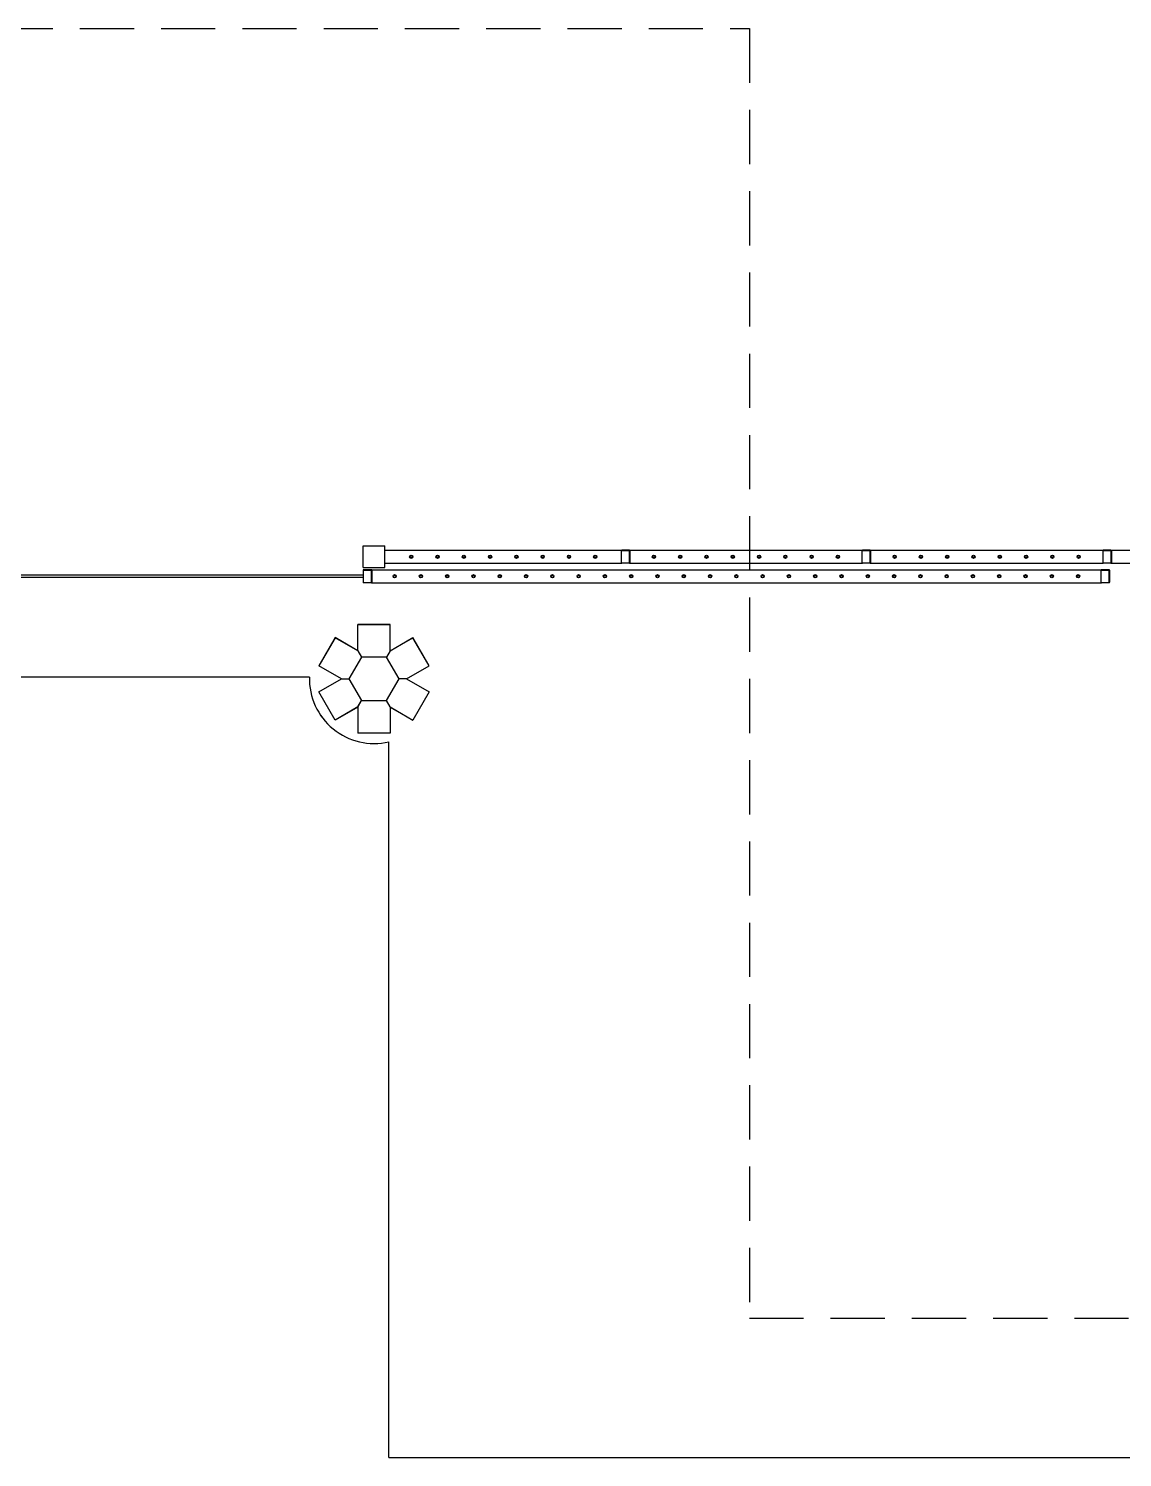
# Model space of a CAD drawing. Header units: millimetres. Extents: x 2128 to 2646, y 1972 to 2207.
# Drawn here: x 2365.77 to 2370.82, y 2138.91 to 2145.5 of the extents above; entities that cross this region are included whole.
import ezdxf

# ---------------------------------------------------------------- set-up
doc = ezdxf.new("R2010")
doc.units = ezdxf.units.MM
doc.linetypes.add('HIDDEN', pattern=[0.375, 0.25, -0.125])
for name, color, linetype in [('AR-ESQ', 1, 'Continuous'), ('AR-ESTMA-C', 1, 'Continuous'), ('AR-PISO-V', 1, 'Continuous'), ('AR-PISO-V1', 1, 'Continuous'), ('AR-PROJ', 1, 'HIDDEN'), ('DT-ESQ-C', 2, 'Continuous'), ('PLAT-CONG', 7, 'Continuous'), ('porta-c', 1, 'Continuous'), ('porta-v', 2, 'Continuous')]:
    doc.layers.add(name, color=color, linetype=linetype)

# ---------------------------------------------------------------- blocks, each defined once
blk = doc.blocks.new('pilar15')
at = {"layer": 'AR-ESTMA-C'}
for p, q in [((0.075, 0.25), (-0.075, 0.25)), ((-0.075, 0.1299), (-0.075, 0.25)), ((0.075, 0.1299), (0.075, 0.25)), ((-0.179, 0.19), (-0.254, 0.06)), ((-0.075, 0.1299), (-0.179, 0.19)), ((0.075, 0.1299), (0.179, 0.19)), ((0.254, 0.06), (0.179, 0.19)), ((-0.075, 0.1299), (-0.0577, 0.1)), ((0.075, 0.1299), (0.0577, 0.1)), ((-0.15, 0), (-0.254, 0.06)), ((-0.254, -0.06), (-0.15, 0)), ((-0.15, 0), (-0.1155, 0)), ((0.15, 0), (0.1155, 0)), ((0.15, 0), (0.254, 0.06)), ((0.15, 0), (0.254, -0.06)), ((-0.179, -0.19), (-0.254, -0.06)), ((0.254, -0.06), (0.179, -0.19)), ((-0.075, -0.1299), (-0.179, -0.19)), ((-0.075, -0.1299), (-0.0577, -0.1)), ((-0.075, -0.1299), (-0.075, -0.25)), ((0.075, -0.1299), (0.0577, -0.1)), ((0.075, -0.1299), (0.179, -0.19)), ((0.075, -0.1299), (0.075, -0.25)), ((0.075, -0.25), (-0.075, -0.25))]:
    blk.add_line(p, q, dxfattribs=at)
blk.add_lwpolyline([(0.0577, 0.1), (-0.0577, 0.1), (-0.1155, 0), (-0.0577, -0.1), (0.0577, -0.1), (0.1155, 0)], close=True, dxfattribs=at)
blk = doc.blocks.new('GR17-P')
at = {"layer": 'AR-PISO-V', "ltscale": 0.25}
for p, q in [((7.9071, -0.655), (4.463, -0.655)), ((7.9071, -0.665), (4.463, -0.665))]:
    blk.add_line(p, q, dxfattribs=at)
at = {"layer": 'DT-ESQ-C'}
for p, q in [((7.9071, -0.62), (7.9071, -0.52)), ((7.9071, -0.52), (8.0071, -0.52)), ((8.0071, -0.62), (8.0071, -0.52)), ((9.0978, -0.5423), (9.0978, -0.5978)), ((9.0993, -0.5978), (9.0993, -0.5423)), ((9.1355, -0.54), (9.1, -0.54)), ((9.1, -0.5415), (9.1355, -0.5415)), ((9.1363, -0.5978), (9.1363, -0.5423)), ((9.1378, -0.5423), (9.1378, -0.5978)), ((10.2085, -0.5423), (10.2085, -0.5978)), ((10.21, -0.5978), (10.21, -0.5423)), ((10.2463, -0.54), (10.2108, -0.54)), ((10.2108, -0.5415), (10.2463, -0.5415)), ((10.247, -0.5978), (10.247, -0.5423)), ((10.2485, -0.5423), (10.2485, -0.5978)), ((11.3193, -0.5423), (11.3193, -0.5978)), ((11.3208, -0.5978), (11.3208, -0.5423)), ((11.357, -0.54), (11.3215, -0.54)), ((11.3215, -0.5415), (11.357, -0.5415)), ((11.3578, -0.5978), (11.3578, -0.5423)), ((11.3593, -0.5423), (11.3593, -0.5978)), ((7.9071, -0.62), (8.0071, -0.62)), ((7.9071, -0.6323), (7.9071, -0.6878)), ((7.9086, -0.6878), (7.9086, -0.6323)), ((7.9448, -0.63), (7.9093, -0.63)), ((7.9093, -0.6315), (7.9448, -0.6315)), ((7.9456, -0.6878), (7.9456, -0.6323)), ((7.9471, -0.6323), (7.9471, -0.6878)), ((9.1, -0.5985), (9.1355, -0.5985)), ((9.1355, -0.6), (9.1, -0.6)), ((10.2108, -0.5985), (10.2463, -0.5985)), ((10.2463, -0.6), (10.2108, -0.6)), ((11.3112, -0.6323), (11.3112, -0.6878)), ((11.3127, -0.6878), (11.3127, -0.6323)), ((11.3489, -0.63), (11.3134, -0.63)), ((11.3134, -0.6315), (11.3489, -0.6315)), ((11.3215, -0.5985), (11.357, -0.5985)), ((11.357, -0.6), (11.3215, -0.6)), ((11.3497, -0.6878), (11.3497, -0.6323)), ((11.3512, -0.6323), (11.3512, -0.6878)), ((7.9093, -0.6885), (7.9448, -0.6885)), ((7.9448, -0.69), (7.9093, -0.69)), ((11.3134, -0.6885), (11.3489, -0.6885)), ((11.3489, -0.69), (11.3134, -0.69))]:
    blk.add_line(p, q, dxfattribs=at)
for centre, radius, start, end in [((9.1, -0.5423), 0.00225, 90, 180), ((9.1, -0.5423), 0.00075, 90, 180), ((9.1355, -0.5423), 0.00225, 360, 90), ((9.1355, -0.5423), 0.00075, 360, 90), ((10.2108, -0.5423), 0.00225, 90, 180), ((10.2108, -0.5423), 0.00075, 90, 180), ((10.2463, -0.5423), 0.00225, 360, 90), ((10.2463, -0.5423), 0.00075, 360, 90), ((11.3215, -0.5423), 0.00225, 90, 180), ((11.3215, -0.5423), 0.00075, 90, 180), ((11.357, -0.5423), 0.00225, 360, 90), ((11.357, -0.5423), 0.00075, 360, 90), ((7.9093, -0.6323), 0.00225, 90, 180), ((7.9093, -0.6323), 0.00075, 90, 180), ((7.9448, -0.6323), 0.00225, 360, 90), ((7.9448, -0.6323), 0.00075, 360, 90), ((9.1, -0.5978), 0.00225, 180, 270), ((9.1, -0.5978), 0.00075, 180, 270), ((9.1355, -0.5978), 0.00075, 270, 0), ((9.1355, -0.5978), 0.00225, 270, 0), ((10.2108, -0.5978), 0.00225, 180, 270), ((10.2108, -0.5978), 0.00075, 180, 270), ((10.2463, -0.5978), 0.00075, 270, 0), ((10.2463, -0.5978), 0.00225, 270, 0), ((11.3134, -0.6323), 0.00225, 90, 180), ((11.3134, -0.6323), 0.00075, 90, 180), ((11.3215, -0.5978), 0.00225, 180, 270), ((11.3215, -0.5978), 0.00075, 180, 270), ((11.3489, -0.6323), 0.00225, 360, 90), ((11.3489, -0.6323), 0.00075, 360, 90), ((11.357, -0.5978), 0.00075, 270, 0), ((11.357, -0.5978), 0.00225, 270, 0), ((7.9093, -0.6878), 0.00225, 180, 270), ((7.9093, -0.6878), 0.00075, 180, 270), ((7.9448, -0.6878), 0.00075, 270, 0), ((7.9448, -0.6878), 0.00225, 270, 0), ((11.3134, -0.6878), 0.00225, 180, 270), ((11.3134, -0.6878), 0.00075, 180, 270), ((11.3489, -0.6878), 0.00075, 270, 0), ((11.3489, -0.6878), 0.00225, 270, 0)]:
    blk.add_arc(centre, radius, start, end, dxfattribs=at)
at = {"layer": 'porta-c'}
for centre, radius in [((8.129, -0.57), 0.0075), ((8.129, -0.57), 0.005), ((8.2503, -0.57), 0.0075), ((8.2503, -0.57), 0.005), ((8.3716, -0.57), 0.0075), ((8.3716, -0.57), 0.005), ((8.4929, -0.57), 0.0075), ((8.4929, -0.57), 0.005), ((8.6142, -0.57), 0.0075), ((8.6142, -0.57), 0.005), ((8.7355, -0.57), 0.0075), ((8.7355, -0.57), 0.005), ((8.8568, -0.57), 0.0075), ((8.8568, -0.57), 0.005), ((8.9781, -0.57), 0.0075), ((8.9781, -0.57), 0.005), ((9.2486, -0.57), 0.0075), ((9.2486, -0.57), 0.005), ((9.3699, -0.57), 0.0075), ((9.3699, -0.57), 0.005), ((9.4912, -0.57), 0.0075), ((9.4912, -0.57), 0.005), ((9.6125, -0.57), 0.0075), ((9.6125, -0.57), 0.005), ((9.7338, -0.57), 0.0075), ((9.7338, -0.57), 0.005), ((9.8551, -0.57), 0.0075), ((9.8551, -0.57), 0.005), ((9.9764, -0.57), 0.0075), ((9.9764, -0.57), 0.005), ((10.0977, -0.57), 0.0075), ((10.0977, -0.57), 0.005), ((10.3594, -0.57), 0.0075), ((10.3594, -0.57), 0.005), ((10.4807, -0.57), 0.0075), ((10.4807, -0.57), 0.005), ((10.602, -0.57), 0.0075), ((10.602, -0.57), 0.005), ((10.7232, -0.57), 0.0075), ((10.7232, -0.57), 0.005), ((10.8445, -0.57), 0.0075), ((10.8445, -0.57), 0.005), ((10.9658, -0.57), 0.0075), ((10.9658, -0.57), 0.005), ((11.0871, -0.57), 0.0075), ((11.0871, -0.57), 0.005), ((11.2084, -0.57), 0.0075), ((11.2084, -0.57), 0.005), ((8.0523, -0.66), 0.0075), ((8.0523, -0.66), 0.005), ((8.1736, -0.66), 0.0075), ((8.1736, -0.66), 0.005), ((8.2949, -0.66), 0.0075), ((8.2949, -0.66), 0.005), ((8.4162, -0.66), 0.0075), ((8.4162, -0.66), 0.005), ((8.5375, -0.66), 0.0075), ((8.5375, -0.66), 0.005), ((8.6588, -0.66), 0.0075), ((8.6588, -0.66), 0.005), ((8.78, -0.66), 0.0075), ((8.78, -0.66), 0.005), ((8.9013, -0.66), 0.0075), ((8.9013, -0.66), 0.005), ((9.0226, -0.66), 0.0075), ((9.0226, -0.66), 0.005), ((9.1439, -0.66), 0.0075), ((9.1439, -0.66), 0.005), ((9.2652, -0.66), 0.0075), ((9.2652, -0.66), 0.005), ((9.3865, -0.66), 0.0075), ((9.3865, -0.66), 0.005), ((9.5078, -0.66), 0.0075), ((9.5078, -0.66), 0.005), ((9.6291, -0.66), 0.0075), ((9.6291, -0.66), 0.005), ((9.7504, -0.66), 0.0075), ((9.7504, -0.66), 0.005), ((9.8717, -0.66), 0.0075), ((9.8717, -0.66), 0.005), ((9.993, -0.66), 0.0075), ((9.993, -0.66), 0.005), ((10.1143, -0.66), 0.0075), ((10.1143, -0.66), 0.005), ((10.2356, -0.66), 0.0075), ((10.2356, -0.66), 0.005), ((10.3569, -0.66), 0.0075), ((10.3569, -0.66), 0.005), ((10.4782, -0.66), 0.0075), ((10.4782, -0.66), 0.005), ((10.5995, -0.66), 0.0075), ((10.5995, -0.66), 0.005), ((10.7207, -0.66), 0.0075), ((10.7207, -0.66), 0.005), ((10.842, -0.66), 0.0075), ((10.842, -0.66), 0.005), ((10.9633, -0.66), 0.0075), ((10.9633, -0.66), 0.005), ((11.0846, -0.66), 0.0075), ((11.0846, -0.66), 0.005), ((11.2059, -0.66), 0.0075), ((11.2059, -0.66), 0.005)]:
    blk.add_circle(centre, radius, dxfattribs=at)
at = {"layer": 'porta-v'}
for p, q in [((8.0071, -0.54), (9.1, -0.54)), ((9.1355, -0.54), (10.2108, -0.54)), ((10.2463, -0.54), (11.3215, -0.54)), ((11.357, -0.54), (12.3623, -0.54)), ((7.9448, -0.63), (11.3134, -0.63)), ((8.0071, -0.6), (9.1, -0.6)), ((9.1355, -0.6), (10.2108, -0.6)), ((10.2463, -0.6), (11.3215, -0.6)), ((11.357, -0.6), (12.3623, -0.6)), ((7.9448, -0.69), (11.3134, -0.69))]:
    blk.add_line(p, q, dxfattribs=at)
blk = doc.blocks.new('A$C34151AAB')
at = {"layer": 'AR-PISO-V1'}
for p, q in [((36.075, 35.7178), (33.2071, 35.7178)), ((36.441, 32.1178), (36.441, 35.4193)), ((36.441, 32.1178), (40.816, 32.1178))]:
    blk.add_line(p, q, dxfattribs=at)
blk.add_arc((36.3731, 35.7097), 0.2982, 178.43417, 283.1685, dxfattribs=at)
at = {"layer": 'AR-PROJ'}
blk.add_line((38.1051, 32.7597), (40.816, 32.7597), dxfattribs=at)
blk.add_lwpolyline([(31.1769, 32.7597), (31.1769, 38.7096), (34.641, 38.7096), (38.1051, 38.7096), (38.1051, 32.7597)], dxfattribs=at)
at = {"layer": 'AR-ESQ', "ltscale": 0.25}
blk.add_blockref('GR17-P', (28.416, 36.8428), dxfattribs=at)
at = {"layer": 'AR-ESTMA-C', "ltscale": 0.25}
blk.add_blockref('pilar15', (36.3731, 35.7097), dxfattribs=at)
blk = doc.blocks.new('A$C201E7DEE')
at = {"layer": 'AR-PISO-V1'}
for p, q in [((36.075, 36.2986), (33.2071, 36.2986)), ((36.441, 32.6986), (36.441, 36)), ((36.441, 32.6986), (40.816, 32.6986))]:
    blk.add_line(p, q, dxfattribs=at)
blk.add_arc((36.3731, 36.2904), 0.2982, 178.43417, 283.1685, dxfattribs=at)
at = {"layer": 'AR-PROJ'}
blk.add_line((38.1051, 33.3404), (40.816, 33.3404), dxfattribs=at)
blk.add_lwpolyline([(31.1769, 33.3404), (31.1769, 39.2904), (34.641, 39.2904), (38.1051, 39.2904), (38.1051, 33.3404)], dxfattribs=at)
at = {"layer": 'AR-ESQ', "ltscale": 0.25}
blk.add_blockref('GR17-P', (28.416, 37.4236), dxfattribs=at)
at = {"layer": 'AR-ESTMA-C', "ltscale": 0.25}
blk.add_blockref('pilar15', (36.3731, 36.2904), dxfattribs=at)

msp = doc.modelspace()

# ---------------------------------------------------------------- block references
at = {"layer": 'PLAT-CONG'}
for name, p in [('A$C34151AAB', (2330.9954, 2106.793)), ('A$C201E7DEE', (2330.9954, 2106.2122))]:
    msp.add_blockref(name, p, dxfattribs=at)

doc.saveas('drawing.dxf')
